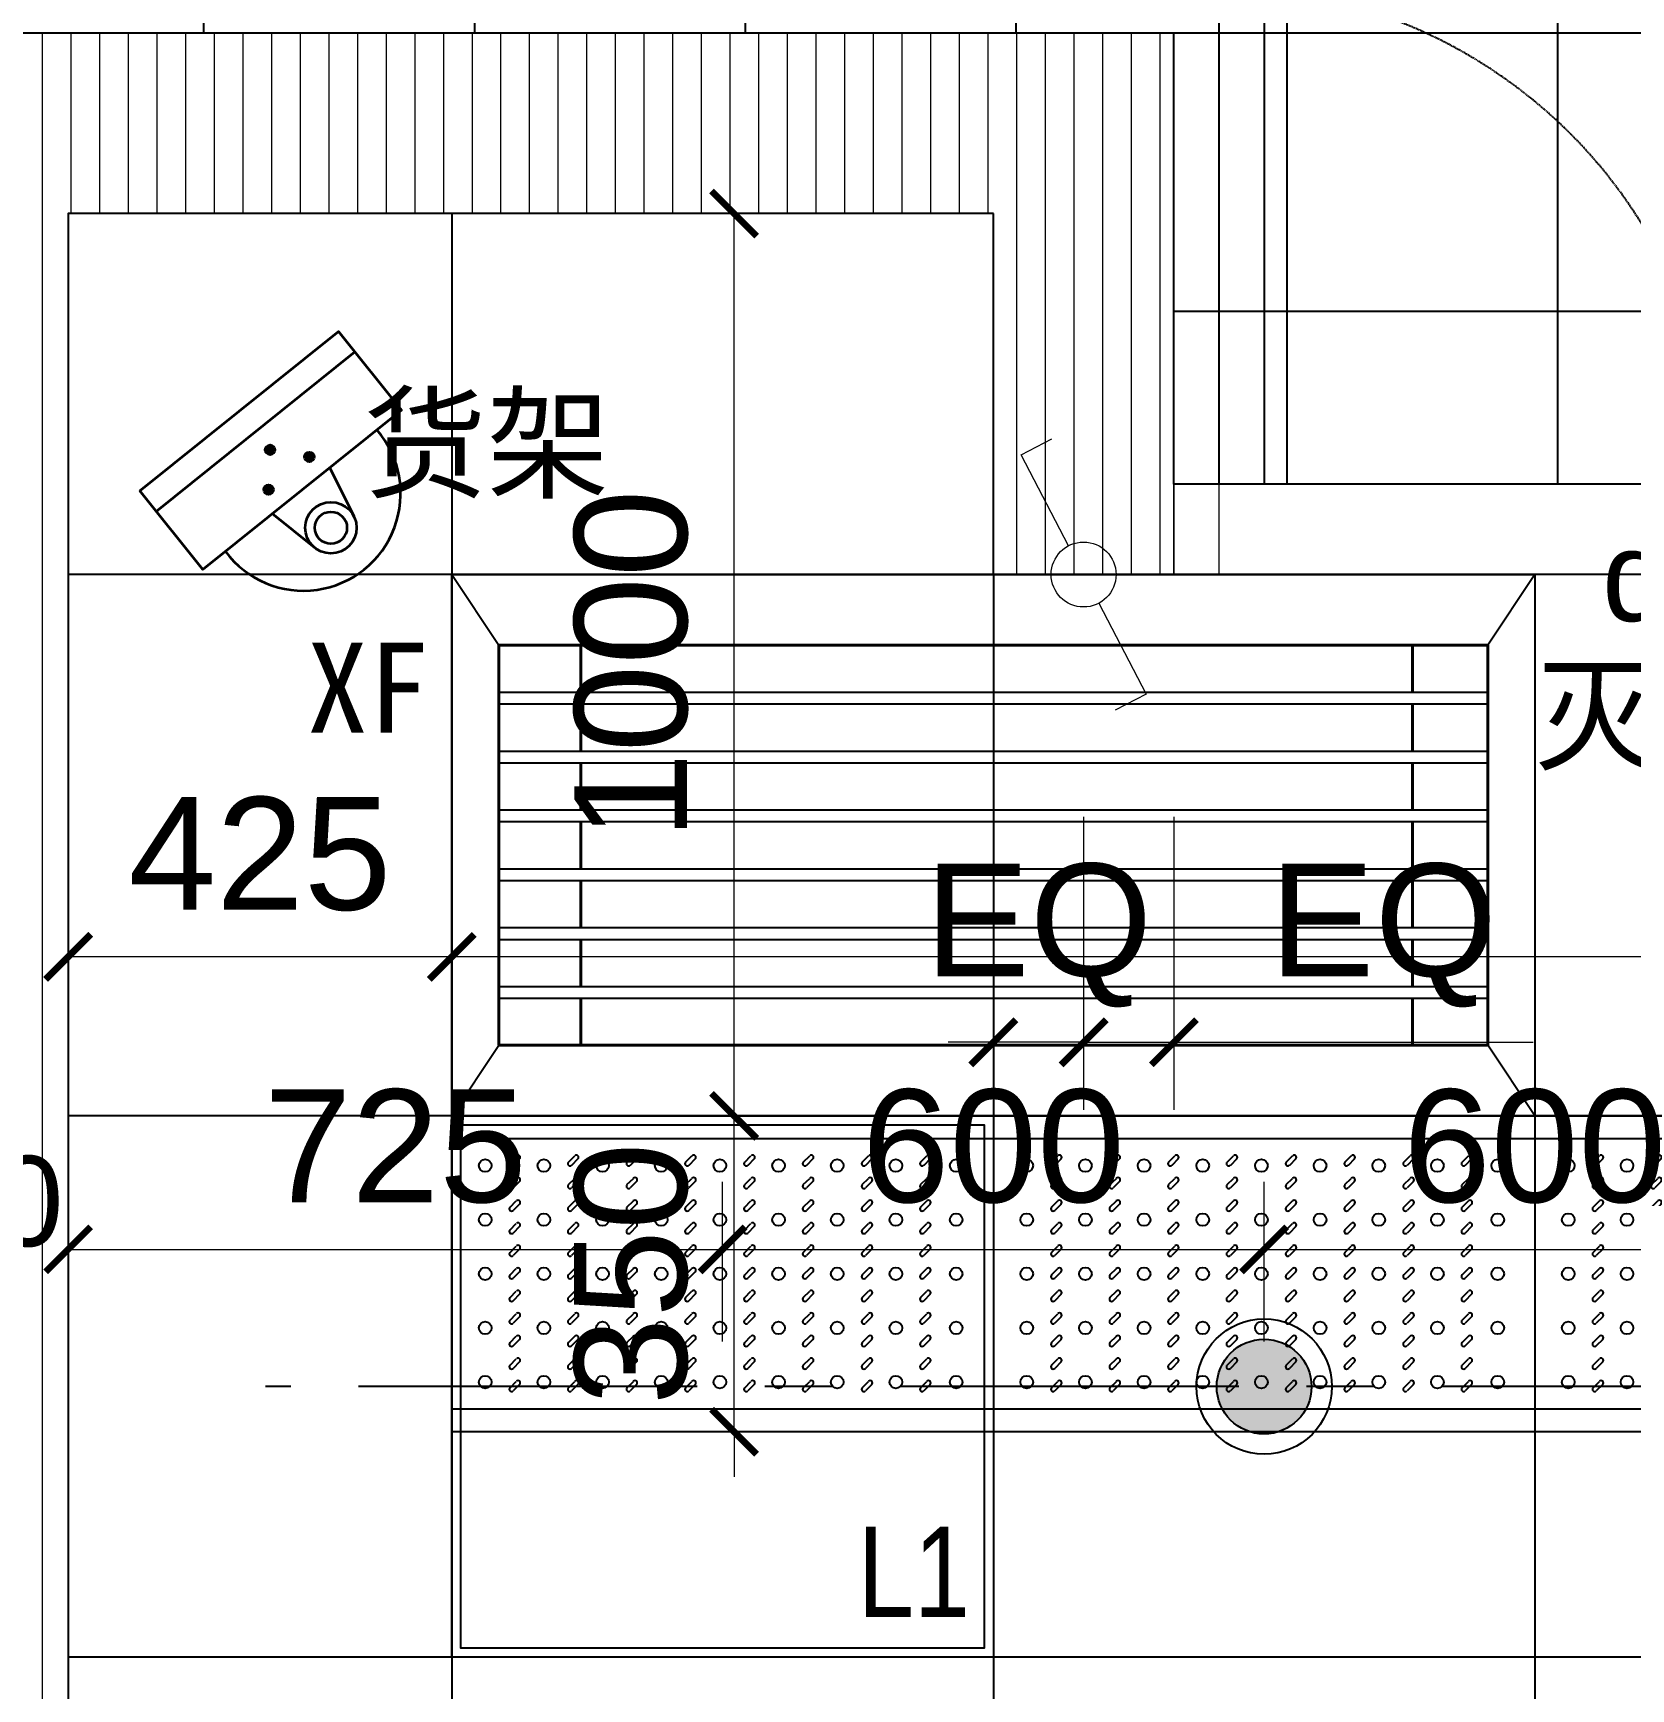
# Model space of a CAD drawing. Header units: millimetres. Extents: x -6033 to 120673, y -4970 to 90533.
# Drawn here: x 75491 to 77261, y 67755 to 69590 of the extents above; entities that cross this region are included whole.
import ezdxf
from ezdxf.enums import TextEntityAlignment as Align

# ---------------------------------------------------------------- set-up
doc = ezdxf.new("R2010")
doc.units = ezdxf.units.MM
for name, pattern in [('I-CEILING$0$CENTER', [2, 1.25, -0.25, 0.25, -0.25]), ('I-PLAN$0$ACAD_ISO02W100', [15, 12, -3]), ('I-PLAN$0$DASH', [0.35, 0.25, -0.1])]:
    doc.linetypes.add(name, pattern=pattern)
doc.layers.get('DefPoints').update_dxf_attribs({"color": 250})
for name, color, linetype, lineweight in [('_ACM-A-ANNO-DIMS-a', 2, 'Continuous', 18), ('_ACM-A-ANNO-DIMS-b', 2, 'Continuous', 18), ('_ACM-A-ANNO-DIMS-c', 2, 'Continuous', 18), ('_ACM-A-ANNO-TEXT', 7, 'Continuous', 5), ('I-AR$0$I-SCOPE', 252, 'Continuous', 35), ('I-CEILING$0$_ACM-A-DETL', 7, 'Continuous', 9), ('I-CEILING$0$_ACM-E-EQMT-SECT', 3, 'Continuous', 35), ('I-PLAN$0$_ACM-A-WALL-HACH', 251, 'Continuous', 9), ('I-PLAN$0$I-PL-WALL-FHINISH', 73, 'Continuous', 13), ('I-PLAN$0$I-WALL', 6, 'Continuous', 13)]:
    doc.layers.add(name, color=color, linetype=linetype, lineweight=lineweight)
for name, color, linetype in [('I-CEILING$0$0-LIGHT-RC', 1, 'Continuous'), ('I-CEILING$0$0-LIGHT-TXT', 90, 'Continuous'), ('I-CEILING$0$EQUIP_喷头', 90, 'Continuous'), ('I-CEILING$0$I-GRID', 252, 'I-CEILING$0$CENTER'), ('I-CEILING$0$I-RCP', 2, 'Continuous'), ('I-CEILING$0$I-RCP-AIR', 64, 'Continuous'), ('I-CEILING$0$RC-Hatch【天花填充】', 251, 'Continuous'), ('I-FLOOR$0$I-FC', 2, 'Continuous'), ('I-FLOOR$0$I-FC-HATCH', 8, 'Continuous'), ('I-FLOOR$0$I-FC-地沟', 8, 'Continuous'), ('I-PLAN$0$I-PL-FURN', 1, 'I-PLAN$0$DASH'), ('I-PLAN$0$I—平面—门', 1, 'Continuous'), ('地坪', 7, 'Continuous'), ('天花', 7, 'Continuous')]:
    doc.layers.add(name, color=color, linetype=linetype)
doc.styles.add('_ACM-G-NOTES', font='arial.ttf')
doc.styles.add('I-CEILING$0$I-CEILING$0$ar', font='arial.ttf', dxfattribs={"width": 0.8})
doc.styles.add('I-CEILING$0$黑体', font='simhei.ttf', dxfattribs={"height": 600})
doc.styles.add('I-PLAN$0$Arial', font='ARIALUNI.ttf')
doc.dimstyles.new('_ACM-DIM-A_50', dxfattribs={"dimscale": 50, "dimtxt": 2.5, "dimasz": 1, "dimexe": 1.5, "dimexo": 1, "dimgap": 1, "dimtad": 1, "dimdec": 0, "dimrnd": 5, "dimzin": 1, "dimdsep": 46, "dimtxsty": '_ACM-G-NOTES', "dimblk": 'ARCHTICK', "dimcen": 2.5, "dimclrd": 256, "dimclre": 256, "dimclrt": 256, "dimadec": 3, "dimazin": 0, "dimtfac": 1, "dimtdec": 0, "dimtix": 1, "dimtmove": 0, "dimatfit": 3, "dimldrblk": 'DOTSMALL', "dimfxl": 5, "dimfxlon": 1, "dimlwd": 18, "dimlwe": 18, "dimarcsym": 0})

# ---------------------------------------------------------------- blocks, each defined once
blk = doc.blocks.new('I-AR')
at = {"layer": 'I-AR$0$I-SCOPE'}
h = blk.add_hatch(dxfattribs=at)
h.set_pattern_fill('ANSI31', color=256, scale=200)
h.paths.add_polyline_path([(63300, 72640), (66630, 72640), (66630, 70889.4), (90600, 70890), (90600, 66390), (96650, 66390), (96650, 24876.4), (18340, 24876.4), (18340, 66390), (48090, 66390), (48090, 72640), (51400, 72640), (51400, 72649.9), (52869.5, 72649.9), (52869.5, 72640), (55240, 72640), (55240, 72790), (59460, 72790), (59460, 72640), (61830.5, 72640), (61830.5, 72649.9), (63300, 72649.9)], flags=16)
h.paths.add_polyline_path([(7330, 0), (7330, -1770), (11180, -1770), (11180, 0), (18450, 0), (18450, 2900), (27550, 2900), (27550, 18090), (37037.3, 18090), (37037.3, 17350), (96200, 17350), (96200, 18120), (114640, 18120), (114640, 84500), (0, 84500), (0, 0)])
blk = doc.blocks.new('I-PLAN$0$A$Cb0921e6b')
at = {"layer": 'I-PLAN$0$I-PL-WALL-FHINISH'}
for points in [[(0, 0), (50, 0), (50, 100), (0, 100)], [(1200, 0), (1150, 0), (1150, 100), (1200, 100)]]:
    blk.add_lwpolyline(points, close=True, dxfattribs=at)
at = {"layer": 'I-PLAN$0$I—平面—门'}
for points in [[(50, 650), (100, 650), (100, 100), (50, 100)], [(1150, 650), (1100, 650), (1100, 100), (1150, 100)]]:
    blk.add_lwpolyline(points, close=True, dxfattribs=at)
at = {"layer": 'I-PLAN$0$I—平面—门', "color": 252, "linetype": 'I-PLAN$0$DASH', "ltscale": 5}
for centre, start, end in [((50, 100), 0, 90), ((1150, 100), 90, 180)]:
    blk.add_arc(centre, 550, start, end, dxfattribs=at)
blk = doc.blocks.new('I-PLAN')
at = {"layer": 'I-PLAN$0$_ACM-A-WALL-HACH'}
h = blk.add_hatch(dxfattribs=at)
h.set_pattern_fill('ANSI31', color=256, scale=10, angle=45)
h.paths.add_polyline_path([(88260, 70790), (88260, 70890), (88030, 70890), (88030, 70790), (88230, 70790)], flags=17)
h.paths.add_polyline_path([(79671.5, 69390), (78155, 69390), (78155, 68990), (77955, 68990), (77955, 69590), (79671.5, 69590)], flags=17)
h.paths.add_polyline_path([(80271.5, 69390), (80271.5, 69590), (80780, 69590), (80780, 68990), (80580, 68990), (80580, 69390)], flags=17)
h.paths.add_polyline_path([(74580, 69590), (73930, 69590), (73930, 69390), (74580, 69390)])
h.paths.add_polyline_path([(68780, 69590), (69430, 69590), (69430, 69390), (68780, 69390)])
h.paths.add_polyline_path([(87280, 66490), (87480, 66490), (87480, 66390), (87280, 66390)])
h.paths.add_polyline_path([(82180, 68990), (82180, 69390), (84230, 69390), (84230, 66490), (84430, 66490), (84430, 69390), (85280, 69390), (85280, 69590), (81980, 69590), (81980, 68990)])
h.paths.add_polyline_path([(87480, 67390), (87480, 69390), (88280, 69390), (88280, 69590), (88080, 69590), (86480, 69590), (86480, 69390), (87280, 69390), (87280, 67390)], flags=17)
h.paths.add_polyline_path([(72130, 68170), (72130, 66490), (72330, 66490), (72330, 67870), (73130, 67870), (73130, 68070), (72330, 68070), (72330, 68170)])
h.paths.add_polyline_path([(71230, 68170), (71230, 66390), (71030, 66390), (71030, 67870), (70230, 67870), (70230, 68070), (71030, 68070), (71030, 68170)])
h.paths.add_polyline_path([(72130, 69070), (72330, 69070), (72330, 69390), (73030, 69390), (73030, 69590), (72130, 69590)])
h.paths.add_polyline_path([(71230, 69070), (71030, 69070), (71030, 69390), (70330, 69390), (70330, 69590), (71230, 69590)])
h.paths.add_polyline_path([(67800, 69490), (67830, 69490), (67830, 69590), (67800, 69590)], flags=17)
h.paths.add_polyline_path([(76755, 69590), (75180, 69590), (75180, 69390), (75330, 69390), (75330, 66390), (75530, 66390), (75530, 69390), (76555, 69390), (76555, 68990), (76755, 68990)])
h.paths.add_polyline_path([(68180, 69590), (68180, 69390), (68030, 69390), (68030, 66520), (67780, 66520), (67780, 66390), (67400, 66390), (67400, 66720), (67830, 66720), (67830, 69590)])
edge = h.paths.add_edge_path()
edge.add_line((89860, 70890), (88860, 70890))
edge.add_line((75530, 66520), (84230, 66520))
edge.add_line((75530, 66720), (84230, 66720))
at = {"layer": 'I-PLAN$0$I-WALL'}
for points in [[(75180, 69390), (75330, 69390), (75330, 66390), (75530, 66390), (75530, 69390), (76555, 69390), (76555, 68990), (76755, 68990), (76755, 69590)], [(76755, 69590), (75180, 69590), (75180, 69390)]]:
    blk.add_lwpolyline(points, dxfattribs=at)
blk.add_blockref('I-PLAN$0$A$Cb0921e6b', (76755, 68990))
at = {"layer": 'I-PLAN$0$I-PL-FURN', "linetype": 'I-PLAN$0$ACAD_ISO02W100', "char_height": 100, "attachment_point": 1, "style": 'I-PLAN$0$Arial'}
for s, insert, width in [('货架', (75857.2, 69185.2), 151170.167), ('{\\fArial Unicode MS|b0|i0|c134|p34;d23\\P}', (77229.3, 69038.4), 302840.333), ('灭蝇灯', (77154.9, 68883.9), 151170.167), ('1200*760*800', (74639.3, 68345.6), 151170.167)]:
    blk.add_mtext(s, dxfattribs=dict(at, insert=insert, width=width))
blk = doc.blocks.new('I-CEILING$0$A$C9c5a774d')
at = {"layer": 'I-CEILING$0$0-LIGHT-RC'}
for points in [[(0, 600), (600, 600), (600, 0), (0, 0)], [(10, 590), (590, 590), (590, 10), (10, 10)]]:
    blk.add_lwpolyline(points, close=True, dxfattribs=at)
at = {"layer": 'I-CEILING$0$0-LIGHT-TXT', "style": 'I-CEILING$0$I-CEILING$0$ar', "width": 0.8}
blk.add_text('L1', height=100, dxfattribs=at).set_placement((449.9, 44.6))
blk = doc.blocks.new('I-CEILING$0$$风口$00000105')
for p, q in [((-150, 50), (150, 50)), ((-150, 50), (-136.96, 36.96)), ((-150, -50), (-150, 50)), ((150, 50), (136.96, 36.96)), ((150, 50), (150, -50)), ((-136.96, 28.26), (136.96, 28.26)), ((-136.96, 26.09), (136.96, 26.09)), ((-136.96, 17.39), (136.96, 17.39)), ((-136.96, 15.22), (136.96, 15.22)), ((-136.96, 6.52), (136.96, 6.52)), ((-136.96, 4.35), (136.96, 4.35)), ((-136.96, -6.52), (136.96, -6.52)), ((-136.96, -15.22), (136.96, -15.22)), ((-136.96, -17.39), (136.96, -17.39)), ((-136.96, -26.09), (136.96, -26.09)), ((-136.96, -28.26), (136.96, -28.26)), ((-150, -50), (-136.96, -36.96)), ((150, -50), (136.96, -36.96)), ((150, -50), (-150, -50))]:
    blk.add_line(p, q)
at = {"lineweight": 40}
for p, q in [((-136.96, 36.96), (136.96, 36.96)), ((-136.96, -36.96), (-136.96, 36.96)), ((-114.26, 28.26), (-114.26, 36.96)), ((116.11, 36.96), (116.11, 28.26)), ((136.96, 36.96), (136.96, -36.96)), ((-114.26, 17.39), (-114.26, 26.09)), ((116.11, 26.09), (116.11, 17.39)), ((-114.26, 6.52), (-114.26, 15.22)), ((116.11, 15.22), (116.11, 6.52)), ((-114.26, -4.35), (-114.26, 4.35)), ((116.11, 4.35), (116.11, -4.35)), ((-114.26, -15.22), (-114.26, -6.52)), ((116.11, -6.52), (116.11, -15.22)), ((-114.26, -26.09), (-114.26, -17.39)), ((116.11, -17.39), (116.11, -26.09)), ((-114.26, -36.96), (-114.26, -28.26)), ((116.11, -28.26), (116.11, -36.96)), ((-136.96, -36.96), (136.96, -36.96))]:
    blk.add_line(p, q, dxfattribs=at)
at = {"color": 0}
for p, q in [((0, 36.96), (0, 28.26)), ((0, 26.09), (0, 17.39)), ((0, 15.22), (0, 6.52)), ((0, 4.35), (0, -4.35)), ((0, -6.52), (0, -15.22)), ((0, -17.39), (0, -26.09)), ((0, -28.26), (0, -36.96))]:
    blk.add_line(p, q, dxfattribs=at)
at = {"lineweight": -3}
blk.add_line((-136.96, -4.35), (136.96, -4.35), dxfattribs=at)
blk = doc.blocks.new('I-CEILING$0$A$C81734cc7')
at = {"layer": 'I-CEILING$0$_ACM-A-DETL'}
h = blk.add_hatch(color=256, dxfattribs=at)
edge = h.paths.add_edge_path()
edge.add_arc((0, 0), 52.5, 0, 360)
for radius in [75, 52.5]:
    blk.add_circle((0, 0), radius)
blk = doc.blocks.new('I-CEILING$0$彩色半球摄像机')
for points in [[(-3.5, 14.8, 1), (7.2, 14.8, 1)], [(-32.5, -18.6, 1), (-21.8, -18.5, 1)], [(25.5, -18.6, 1), (36.2, -18.5, 1)]]:
    blk.add_hatch(color=256).paths.add_polyline_path(points)
for p, q in [((-139.3, 40.6), (142.9, 40.6)), ((-27.5, -100.9), (-40.5, -42)), ((28.2, -100.9), (41.2, -42))]:
    blk.add_line(p, q)
blk.add_lwpolyline([(-139.3, 69.8), (142.9, 69.8), (142.9, -42), (-139.3, -42)], close=True)
for centre, radius in [((1.8, 14.8), 5.37), ((-27.2, -18.5), 5.37), ((30.8, -18.5), 5.37), ((0.3, -94.7), 28.5), ((0.3, -94.7), 17.8)]:
    blk.add_circle(centre, radius)
blk.add_arc((0.3, -46.1), 107.7, 177.807, 2.193)
blk = doc.blocks.new('I-CEILING')
at = {"layer": 'I-CEILING$0$RC-Hatch【天花填充】'}
h = blk.add_hatch(dxfattribs=at)
h.set_pattern_fill('_USER', color=256, scale=600, double=1, pattern_type=0)
h.set_pattern_definition([(0, (81980, 70481.47), (0, 600), []), (90, (81980, 70481.47), (-600, 4e-14), [])])
h.paths.add_polyline_path([(84430, 69390), (85280, 69390), (85280, 69590), (81980, 69590), (81980, 69090), (80780, 69090), (80780, 69590), (77955, 69590), (77955, 69090), (76755, 69090), (76755, 69590), (66630, 69590), (66630, 70790), (88030, 70790), (88030, 69590), (86480, 69590), (86480, 69390), (87280, 69390), (87280, 66390), (85430, 66390), (85430, 66490), (84430, 66490)])
h = blk.add_hatch(dxfattribs=at)
h.set_pattern_fill('_USER', color=256, scale=600, double=1, pattern_type=0)
h.set_pattern_definition([(0, (76555, 68990), (0, 600), []), (90, (76555, 68990), (-600, 4e-14), [])])
h.paths.add_polyline_path([(76555, 69390), (75530, 69390), (75530, 66720), (84230, 66720), (84230, 69390), (82180, 69390), (82180, 68990), (80580, 68990), (80580, 69390), (78155, 69390), (78155, 68990), (76555, 68990)])
at = {"layer": 'I-CEILING$0$I-GRID', "ltscale": 300}
blk.add_lwpolyline([(84026.8, 68090), (75748.8, 68090)], dxfattribs=at)
at = {"layer": 'I-CEILING$0$I-RCP'}
blk.add_lwpolyline([(84430, 69390), (85280, 69390), (85280, 69590), (81980, 69590), (81980, 69090), (80780, 69090), (80780, 69590), (77955, 69590), (77955, 69090), (76755, 69090), (76755, 69590), (66630, 69590), (66630, 70790), (88030, 70790), (88030, 69590), (86480, 69590), (86480, 69390), (87280, 69390), (87280, 66390), (85430, 66390), (85430, 66490), (84430, 66490), (84430, 69390)], dxfattribs=at)
blk.add_lwpolyline([(76555, 69390), (75530, 69390), (75530, 66720), (84230, 66720), (84230, 69390), (82180, 69390), (82180, 68990), (80580, 68990), (80580, 69390), (78155, 69390), (78155, 68990), (76555, 68990)], close=True, dxfattribs=at)
blk.add_blockref('I-CEILING$0$A$C9c5a774d', (75955, 67790))
at = {"layer": 'I-CEILING$0$EQUIP_喷头'}
blk.add_blockref('I-CEILING$0$A$C81734cc7', (76855, 68090), dxfattribs=at)
at = {"layer": 'I-CEILING$0$I-RCP-AIR', "xscale": 4, "yscale": 6}
blk.add_blockref('I-CEILING$0$$风口$00000105', (76555, 68690), dxfattribs=at)
at = {"layer": 'I-CEILING$0$I-RCP-AIR', "style": 'I-CEILING$0$黑体'}
blk.add_text('XF', height=100, dxfattribs=at).set_placement((75862.3, 68864.6), align=Align.MIDDLE_CENTER)
for tag, p in [('R', (61966.4, 71748.9)), ('R', (61966.4, 66925.2)), ('R', (51736.1, 63924.8)), ('R', (62976.1, 63924.8)), ('S', (56433.6, 63065))]:
    blk.add_attdef(tag, text='', height=100, dxfattribs=at).set_placement(p, align=Align.MIDDLE_CENTER)
at = {"layer": 'I-CEILING$0$_ACM-E-EQMT-SECT', "rotation": 38.74706409752741}
blk.add_blockref('I-CEILING$0$彩色半球摄像机', (75761.6, 69115.5), dxfattribs=at)
blk = doc.blocks.new('I-FLOOR$0$08-生活服务中心辅楼平面图$0$Trench08R$C2E8DE851')
for p, q in [((0, 0), (600, 0)), ((0, 0), (0, -350)), ((600, 0), (600, -350)), ((0, -25), (600, -25)), ((600, -325), (0, -325)), ((600, -350), (0, -350))]:
    blk.add_line(p, q)
at = {"color": 251}
for p, q in [((64.5, -51.2), (71.5, -44.2)), ((75.1, -47.7), (68, -54.8)), ((129.2, -51.2), (136.3, -44.2)), ((139.8, -47.7), (132.7, -54.8)), ((194.1, -51.2), (201.2, -44.2)), ((204.7, -47.7), (197.6, -54.8)), ((259.1, -51.2), (266.1, -44.2)), ((269.7, -47.7), (262.6, -54.8)), ((324.5, -51.2), (331.5, -44.2)), ((335.1, -47.7), (328, -54.8)), ((389.4, -51.2), (396.5, -44.2)), ((400, -47.7), (393, -54.8)), ((454.8, -51.2), (461.8, -44.2)), ((465.4, -47.7), (458.3, -54.8)), ((519.3, -51.2), (526.4, -44.2)), ((529.9, -47.7), (522.8, -54.8)), ((64.5, -76.2), (71.5, -69.2)), ((75.1, -72.7), (68, -79.8)), ((129.2, -76.2), (136.3, -69.2)), ((139.8, -72.7), (132.7, -79.8)), ((194.1, -76.2), (201.2, -69.2)), ((204.7, -72.7), (197.6, -79.8)), ((259.1, -76.2), (266.1, -69.2)), ((269.7, -72.7), (262.6, -79.8)), ((324.5, -76.2), (331.5, -69.2)), ((335.1, -72.7), (328, -79.8)), ((389.4, -76.2), (396.5, -69.2)), ((400, -72.7), (393, -79.8)), ((454.8, -76.2), (461.8, -69.2)), ((465.4, -72.7), (458.3, -79.8)), ((519.3, -76.2), (526.4, -69.2)), ((529.9, -72.7), (522.8, -79.8)), ((64.5, -101.2), (71.5, -94.2)), ((75.1, -97.7), (68, -104.8)), ((129.2, -101.2), (136.3, -94.2)), ((139.8, -97.7), (132.7, -104.8)), ((194.1, -101.2), (201.2, -94.2)), ((204.7, -97.7), (197.6, -104.8)), ((259.1, -101.2), (266.1, -94.2)), ((269.7, -97.7), (262.6, -104.8)), ((324.5, -101.2), (331.5, -94.2)), ((335.1, -97.7), (328, -104.8)), ((389.4, -101.2), (396.5, -94.2)), ((400, -97.7), (393, -104.8)), ((454.8, -101.2), (461.8, -94.2)), ((465.4, -97.7), (458.3, -104.8)), ((519.3, -101.2), (526.4, -94.2)), ((529.9, -97.7), (522.8, -104.8)), ((64.5, -126.2), (71.5, -119.2)), ((75.1, -122.7), (68, -129.8)), ((129.2, -126.2), (136.3, -119.2)), ((139.8, -122.7), (132.7, -129.8)), ((194.1, -126.2), (201.2, -119.2)), ((204.7, -122.7), (197.6, -129.8)), ((259.1, -126.2), (266.1, -119.2)), ((269.7, -122.7), (262.6, -129.8)), ((324.5, -126.2), (331.5, -119.2)), ((335.1, -122.7), (328, -129.8)), ((389.4, -126.2), (396.5, -119.2)), ((400, -122.7), (393, -129.8)), ((454.8, -126.2), (461.8, -119.2)), ((465.4, -122.7), (458.3, -129.8)), ((519.3, -126.2), (526.4, -119.2)), ((529.9, -122.7), (522.8, -129.8)), ((64.5, -151.2), (71.5, -144.2)), ((129.2, -151.2), (136.3, -144.2)), ((194.1, -151.2), (201.2, -144.2)), ((259.1, -151.2), (266.1, -144.2)), ((324.5, -151.2), (331.5, -144.2)), ((389.4, -151.2), (396.5, -144.2)), ((454.8, -151.2), (461.8, -144.2)), ((519.3, -151.2), (526.4, -144.2)), ((75.1, -147.7), (68, -154.8)), ((139.8, -147.7), (132.7, -154.8)), ((204.7, -147.7), (197.6, -154.8)), ((269.7, -147.7), (262.6, -154.8)), ((335.1, -147.7), (328, -154.8)), ((400, -147.7), (393, -154.8)), ((465.4, -147.7), (458.3, -154.8)), ((529.9, -147.7), (522.8, -154.8)), ((64.5, -176.2), (71.5, -169.2)), ((75.1, -172.7), (68, -179.8)), ((129.2, -176.2), (136.3, -169.2)), ((139.8, -172.7), (132.7, -179.8)), ((194.1, -176.2), (201.2, -169.2)), ((204.7, -172.7), (197.6, -179.8)), ((259.1, -176.2), (266.1, -169.2)), ((269.7, -172.7), (262.6, -179.8)), ((324.5, -176.2), (331.5, -169.2)), ((335.1, -172.7), (328, -179.8)), ((389.4, -176.2), (396.5, -169.2)), ((400, -172.7), (393, -179.8)), ((454.8, -176.2), (461.8, -169.2)), ((465.4, -172.7), (458.3, -179.8)), ((519.3, -176.2), (526.4, -169.2)), ((529.9, -172.7), (522.8, -179.8)), ((64.5, -201.2), (71.5, -194.2)), ((75.1, -197.7), (68, -204.8)), ((129.2, -201.2), (136.3, -194.2)), ((139.8, -197.7), (132.7, -204.8)), ((194.1, -201.2), (201.2, -194.2)), ((204.7, -197.7), (197.6, -204.8)), ((259.1, -201.2), (266.1, -194.2)), ((269.7, -197.7), (262.6, -204.8)), ((324.5, -201.2), (331.5, -194.2)), ((335.1, -197.7), (328, -204.8)), ((389.4, -201.2), (396.5, -194.2)), ((400, -197.7), (393, -204.8)), ((454.8, -201.2), (461.8, -194.2)), ((465.4, -197.7), (458.3, -204.8)), ((519.3, -201.2), (526.4, -194.2)), ((529.9, -197.7), (522.8, -204.8)), ((64.5, -226.2), (71.5, -219.2)), ((129.2, -226.2), (136.3, -219.2)), ((194.1, -226.2), (201.2, -219.2)), ((259.1, -226.2), (266.1, -219.2)), ((324.5, -226.2), (331.5, -219.2)), ((389.4, -226.2), (396.5, -219.2)), ((454.8, -226.2), (461.8, -219.2)), ((519.3, -226.2), (526.4, -219.2)), ((75.1, -222.7), (68, -229.8)), ((139.8, -222.7), (132.7, -229.8)), ((204.7, -222.7), (197.6, -229.8)), ((269.7, -222.7), (262.6, -229.8)), ((335.1, -222.7), (328, -229.8)), ((400, -222.7), (393, -229.8)), ((465.4, -222.7), (458.3, -229.8)), ((529.9, -222.7), (522.8, -229.8)), ((64.5, -251.2), (71.5, -244.2)), ((75.1, -247.7), (68, -254.8)), ((129.2, -251.2), (136.3, -244.2)), ((139.8, -247.7), (132.7, -254.8)), ((194.1, -251.2), (201.2, -244.2)), ((204.7, -247.7), (197.6, -254.8)), ((259.1, -251.2), (266.1, -244.2)), ((269.7, -247.7), (262.6, -254.8)), ((324.5, -251.2), (331.5, -244.2)), ((335.1, -247.7), (328, -254.8)), ((389.4, -251.2), (396.5, -244.2)), ((400, -247.7), (393, -254.8)), ((454.8, -251.2), (461.8, -244.2)), ((465.4, -247.7), (458.3, -254.8)), ((519.3, -251.2), (526.4, -244.2)), ((529.9, -247.7), (522.8, -254.8)), ((64.5, -276.2), (71.5, -269.2)), ((75.1, -272.7), (68, -279.8)), ((129.2, -276.2), (136.3, -269.2)), ((139.8, -272.7), (132.7, -279.8)), ((194.1, -276.2), (201.2, -269.2)), ((204.7, -272.7), (197.6, -279.8)), ((259.1, -276.2), (266.1, -269.2)), ((269.7, -272.7), (262.6, -279.8)), ((324.5, -276.2), (331.5, -269.2)), ((335.1, -272.7), (328, -279.8)), ((389.4, -276.2), (396.5, -269.2)), ((400, -272.7), (393, -279.8)), ((454.8, -276.2), (461.8, -269.2)), ((465.4, -272.7), (458.3, -279.8)), ((519.3, -276.2), (526.4, -269.2)), ((529.9, -272.7), (522.8, -279.8)), ((64.5, -301.2), (71.5, -294.2)), ((75.1, -297.7), (68, -304.8)), ((129.2, -301.2), (136.3, -294.2)), ((139.8, -297.7), (132.7, -304.8)), ((194.1, -301.2), (201.2, -294.2)), ((204.7, -297.7), (197.6, -304.8)), ((259.1, -301.2), (266.1, -294.2)), ((269.7, -297.7), (262.6, -304.8)), ((324.5, -301.2), (331.5, -294.2)), ((335.1, -297.7), (328, -304.8)), ((389.4, -301.2), (396.5, -294.2)), ((400, -297.7), (393, -304.8)), ((454.8, -301.2), (461.8, -294.2)), ((465.4, -297.7), (458.3, -304.8)), ((519.3, -301.2), (526.4, -294.2)), ((529.9, -297.7), (522.8, -304.8))]:
    blk.add_line(p, q, dxfattribs=at)
for centre in [(37, -55), (102, -55), (167, -55), (232, -55), (297, -55), (362, -55), (427, -55), (492, -55), (558.8, -55), (37, -115), (102, -115), (167, -115), (232, -115), (297, -115), (362, -115), (427, -115), (492, -115), (558.8, -115), (37, -175), (102, -175), (167, -175), (232, -175), (297, -175), (362, -175), (427, -175), (492, -175), (558.8, -175), (37, -235), (102, -235), (167, -235), (232, -235), (297, -235), (362, -235), (427, -235), (492, -235), (558.8, -235), (37, -295), (102, -295), (167, -295), (232, -295), (297, -295), (362, -295), (427, -295), (492, -295), (558.8, -295)]:
    blk.add_circle(centre, 7, dxfattribs=at)
for centre, start, end in [((66.2, -53), 135, 315), ((73.3, -45.9), 315, 135), ((131, -53), 135, 315), ((138, -45.9), 315, 135), ((195.9, -53), 135, 315), ((202.9, -45.9), 315, 135), ((260.8, -53), 135, 315), ((267.9, -45.9), 315, 135), ((326.2, -53), 135, 315), ((333.3, -45.9), 315, 135), ((391.2, -53), 135, 315), ((398.3, -45.9), 315, 135), ((456.5, -53), 135, 315), ((463.6, -45.9), 315, 135), ((521.1, -53), 135, 315), ((528.1, -45.9), 315, 135), ((73.3, -70.9), 315, 135), ((138, -70.9), 315, 135), ((202.9, -70.9), 315, 135), ((267.9, -70.9), 315, 135), ((333.3, -70.9), 315, 135), ((398.3, -70.9), 315, 135), ((463.6, -70.9), 315, 135), ((528.1, -70.9), 315, 135), ((66.2, -78), 135, 315), ((131, -78), 135, 315), ((195.9, -78), 135, 315), ((260.8, -78), 135, 315), ((326.2, -78), 135, 315), ((391.2, -78), 135, 315), ((456.5, -78), 135, 315), ((521.1, -78), 135, 315), ((66.2, -103), 135, 315), ((73.3, -95.9), 315, 135), ((131, -103), 135, 315), ((138, -95.9), 315, 135), ((195.9, -103), 135, 315), ((202.9, -95.9), 315, 135), ((260.8, -103), 135, 315), ((267.9, -95.9), 315, 135), ((326.2, -103), 135, 315), ((333.3, -95.9), 315, 135), ((391.2, -103), 135, 315), ((398.3, -95.9), 315, 135), ((456.5, -103), 135, 315), ((463.6, -95.9), 315, 135), ((521.1, -103), 135, 315), ((528.1, -95.9), 315, 135), ((66.2, -128), 135, 315), ((73.3, -120.9), 315, 135), ((131, -128), 135, 315), ((138, -120.9), 315, 135), ((195.9, -128), 135, 315), ((202.9, -120.9), 315, 135), ((260.8, -128), 135, 315), ((267.9, -120.9), 315, 135), ((326.2, -128), 135, 315), ((333.3, -120.9), 315, 135), ((391.2, -128), 135, 315), ((398.3, -120.9), 315, 135), ((456.5, -128), 135, 315), ((463.6, -120.9), 315, 135), ((521.1, -128), 135, 315), ((528.1, -120.9), 315, 135), ((73.3, -145.9), 315, 135), ((138, -145.9), 315, 135), ((202.9, -145.9), 315, 135), ((267.9, -145.9), 315, 135), ((333.3, -145.9), 315, 135), ((398.3, -145.9), 315, 135), ((463.6, -145.9), 315, 135), ((528.1, -145.9), 315, 135), ((66.2, -153), 135, 315), ((131, -153), 135, 315), ((195.9, -153), 135, 315), ((260.8, -153), 135, 315), ((326.2, -153), 135, 315), ((391.2, -153), 135, 315), ((456.5, -153), 135, 315), ((521.1, -153), 135, 315), ((66.2, -178), 135, 315), ((73.3, -170.9), 315, 135), ((131, -178), 135, 315), ((138, -170.9), 315, 135), ((195.9, -178), 135, 315), ((202.9, -170.9), 315, 135), ((260.8, -178), 135, 315), ((267.9, -170.9), 315, 135), ((326.2, -178), 135, 315), ((333.3, -170.9), 315, 135), ((391.2, -178), 135, 315), ((398.3, -170.9), 315, 135), ((456.5, -178), 135, 315), ((463.6, -170.9), 315, 135), ((521.1, -178), 135, 315), ((528.1, -170.9), 315, 135), ((66.2, -203), 135, 315), ((73.3, -195.9), 315, 135), ((131, -203), 135, 315), ((138, -195.9), 315, 135), ((195.9, -203), 135, 315), ((202.9, -195.9), 315, 135), ((260.8, -203), 135, 315), ((267.9, -195.9), 315, 135), ((326.2, -203), 135, 315), ((333.3, -195.9), 315, 135), ((391.2, -203), 135, 315), ((398.3, -195.9), 315, 135), ((456.5, -203), 135, 315), ((463.6, -195.9), 315, 135), ((521.1, -203), 135, 315), ((528.1, -195.9), 315, 135), ((73.3, -220.9), 315, 135), ((138, -220.9), 315, 135), ((202.9, -220.9), 315, 135), ((267.9, -220.9), 315, 135), ((333.3, -220.9), 315, 135), ((398.3, -220.9), 315, 135), ((463.6, -220.9), 315, 135), ((528.1, -220.9), 315, 135), ((66.2, -228), 135, 315), ((131, -228), 135, 315), ((195.9, -228), 135, 315), ((260.8, -228), 135, 315), ((326.2, -228), 135, 315), ((391.2, -228), 135, 315), ((456.5, -228), 135, 315), ((521.1, -228), 135, 315), ((66.2, -253), 135, 315), ((73.3, -245.9), 315, 135), ((131, -253), 135, 315), ((138, -245.9), 315, 135), ((195.9, -253), 135, 315), ((202.9, -245.9), 315, 135), ((260.8, -253), 135, 315), ((267.9, -245.9), 315, 135), ((326.2, -253), 135, 315), ((333.3, -245.9), 315, 135), ((391.2, -253), 135, 315), ((398.3, -245.9), 315, 135), ((456.5, -253), 135, 315), ((463.6, -245.9), 315, 135), ((521.1, -253), 135, 315), ((528.1, -245.9), 315, 135), ((73.3, -270.9), 315, 135), ((138, -270.9), 315, 135), ((202.9, -270.9), 315, 135), ((267.9, -270.9), 315, 135), ((333.3, -270.9), 315, 135), ((398.3, -270.9), 315, 135), ((463.6, -270.9), 315, 135), ((528.1, -270.9), 315, 135), ((66.2, -278), 135, 315), ((73.3, -295.9), 315, 135), ((131, -278), 135, 315), ((138, -295.9), 315, 135), ((195.9, -278), 135, 315), ((202.9, -295.9), 315, 135), ((260.8, -278), 135, 315), ((267.9, -295.9), 315, 135), ((326.2, -278), 135, 315), ((333.3, -295.9), 315, 135), ((391.2, -278), 135, 315), ((398.3, -295.9), 315, 135), ((456.5, -278), 135, 315), ((463.6, -295.9), 315, 135), ((521.1, -278), 135, 315), ((528.1, -295.9), 315, 135), ((66.2, -303), 135, 315), ((131, -303), 135, 315), ((195.9, -303), 135, 315), ((260.8, -303), 135, 315), ((326.2, -303), 135, 315), ((391.2, -303), 135, 315), ((456.5, -303), 135, 315), ((521.1, -303), 135, 315)]:
    blk.add_arc(centre, 2.5, start, end, dxfattribs=at)
blk = doc.blocks.new('I-FLOOR')
at = {"layer": 'I-FLOOR$0$I-FC-HATCH'}
h = blk.add_hatch(dxfattribs=at)
h.set_pattern_fill('_USER', color=256, scale=600, double=1, pattern_type=0)
h.set_pattern_definition([(0, (85280, 69590), (0, 600), []), (90, (85280, 69590), (-600, 4e-14), [])])
h.paths.add_polyline_path([(84430, 69390), (85280, 69390), (85280, 69590), (81980, 69590), (81980, 69090), (80780, 69090), (80780, 69590), (77955, 69590), (77955, 69090), (76755, 69090), (76755, 69590), (66630, 69590), (66630, 70790), (88030, 70790), (88030, 69590), (86480, 69590), (86480, 69390), (87280, 69390), (87280, 66390), (85430, 66390), (85430, 66490), (84430, 66490)])
h = blk.add_hatch(dxfattribs=at)
h.set_pattern_fill('_USER', color=256, scale=600, double=1, pattern_type=0)
h.set_pattern_definition([(0, (76555, 68990), (0, 600), []), (90, (76555, 68990), (-600, 4e-14), [])])
h.paths.add_polyline_path([(76555, 69390), (75530, 69390), (75530, 66720), (84230, 66720), (84230, 69390), (82180, 69390), (82180, 68990), (80580, 68990), (80580, 69390), (78155, 69390), (78155, 68990), (76555, 68990)])
at = {"layer": 'I-FLOOR$0$I-FC'}
blk.add_lwpolyline([(84430, 69390), (85280, 69390), (85280, 69590), (81980, 69590), (81980, 69090), (80780, 69090), (80780, 69590), (77955, 69590), (77955, 69090), (76755, 69090), (76755, 69590), (66630, 69590), (66630, 70790), (88030, 70790), (88030, 69590), (86480, 69590), (86480, 69390), (87280, 69390), (87280, 66390), (85430, 66390), (85430, 66490), (84430, 66490), (84430, 69390)], dxfattribs=at)
blk.add_lwpolyline([(76555, 69390), (75530, 69390), (75530, 66720), (84230, 66720), (84230, 69390), (82180, 69390), (82180, 68990), (80580, 68990), (80580, 69390), (78155, 69390), (78155, 68990), (76555, 68990)], close=True, dxfattribs=at)
at = {"layer": 'I-FLOOR$0$I-FC-地沟'}
for p in [(75955, 68390), (76555, 68390), (77155, 68390)]:
    blk.add_blockref('I-FLOOR$0$08-生活服务中心辅楼平面图$0$Trench08R$C2E8DE851', p, dxfattribs=at)
blk = doc.blocks.new('A$C8ff27db9')
at = {"layer": '_ACM-A-ANNO-TEXT', "lineweight": 13}
for points in [[(-16.7, 31.9), (-69.2, 132.7), (-35.1, 150.5)], [(16.7, -31.9), (69.2, -132.7), (35.1, -150.5)]]:
    blk.add_lwpolyline(points, dxfattribs=at)
blk.add_circle((0, 0), 36, dxfattribs=at)
blk = doc.blocks.new('_ArchTick')
at = {"color": 0, "linetype": 'ByBlock', "const_width": 0.15}
blk.add_lwpolyline([(-0.5, -0.5), (0.5, 0.5)], dxfattribs=at)
blk = doc.blocks.new('*D124')
at = {"layer": '_ACM-A-ANNO-DIMS-b', "lineweight": 18, "transparency": 16777216}
for p, q in [((76255, 68140), (76255, 68317.1)), ((76855, 68140), (76855, 68317.1)), ((76255, 68242.1), (76855, 68242.1))]:
    blk.add_line(p, q, dxfattribs=at)
at = {"layer": 'DefPoints', "color": 0, "transparency": 16777216}
for p in [(76855, 68242.1), (76255, 68090), (76855, 68090)]:
    blk.add_point(p, dxfattribs=at)
at = {"layer": '_ACM-A-ANNO-DIMS-b', "lineweight": 18, "transparency": 16777216, "xscale": 50, "yscale": 50, "zscale": 50, "rotation": 180}
blk.add_blockref('_ArchTick', (76255, 68242.1), dxfattribs=at)
at = {"layer": '_ACM-A-ANNO-DIMS-b', "lineweight": 18, "transparency": 16777216, "xscale": 50, "yscale": 50, "zscale": 50}
blk.add_blockref('_ArchTick', (76855, 68242.1), dxfattribs=at)
at = {"layer": '_ACM-A-ANNO-DIMS-b', "transparency": 16777216, "insert": (76555, 68356), "char_height": 125, "attachment_point": 5, "style": '_ACM-G-NOTES'}
blk.add_mtext('600', dxfattribs=at)
blk = doc.blocks.new('_DotSmall')
at = {"color": 0, "linetype": 'ByBlock', "const_width": 0.5}
blk.add_lwpolyline([(-0.0625, 0, 1), (0.0625, 0, 1)], format="xyb", close=True, dxfattribs=at)
blk = doc.blocks.new('*D125')
at = {"layer": '_ACM-A-ANNO-DIMS-b', "lineweight": 18, "transparency": 16777216}
for p, q in [((75530, 68140), (75530, 68317.1)), ((76255, 68140), (76255, 68317.1)), ((75530, 68242.1), (76255, 68242.1))]:
    blk.add_line(p, q, dxfattribs=at)
at = {"layer": 'DefPoints', "color": 0, "transparency": 16777216}
for p in [(76255, 68242.1), (75530, 68090), (76255, 68090)]:
    blk.add_point(p, dxfattribs=at)
at = {"layer": '_ACM-A-ANNO-DIMS-b', "lineweight": 18, "transparency": 16777216, "xscale": 50, "yscale": 50, "zscale": 50, "rotation": 180}
blk.add_blockref('_ArchTick', (75530, 68242.1), dxfattribs=at)
at = {"layer": '_ACM-A-ANNO-DIMS-b', "lineweight": 18, "transparency": 16777216, "xscale": 50, "yscale": 50, "zscale": 50}
blk.add_blockref('_ArchTick', (76255, 68242.1), dxfattribs=at)
at = {"layer": '_ACM-A-ANNO-DIMS-b', "transparency": 16777216, "insert": (75892.5, 68356), "char_height": 125, "attachment_point": 5, "style": '_ACM-G-NOTES'}
blk.add_mtext('725', dxfattribs=at)
blk = doc.blocks.new('*D126')
at = {"layer": '_ACM-A-ANNO-DIMS-b', "lineweight": 18, "transparency": 16777216}
for p, q in [((76855, 68140), (76855, 68317.1)), ((77454.3, 68140), (77454.3, 68317.1)), ((76855, 68242.1), (77454.3, 68242.1))]:
    blk.add_line(p, q, dxfattribs=at)
at = {"layer": 'DefPoints', "color": 0, "transparency": 16777216}
for p in [(77454.3, 68242.1), (76855, 68090), (77454.3, 68090)]:
    blk.add_point(p, dxfattribs=at)
at = {"layer": '_ACM-A-ANNO-DIMS-b', "lineweight": 18, "transparency": 16777216, "xscale": 50, "yscale": 50, "zscale": 50, "rotation": 180}
blk.add_blockref('_ArchTick', (76855, 68242.1), dxfattribs=at)
at = {"layer": '_ACM-A-ANNO-DIMS-b', "lineweight": 18, "transparency": 16777216, "xscale": 50, "yscale": 50, "zscale": 50}
blk.add_blockref('_ArchTick', (77454.3, 68242.1), dxfattribs=at)
at = {"layer": '_ACM-A-ANNO-DIMS-b', "transparency": 16777216, "insert": (77154.7, 68356), "char_height": 125, "attachment_point": 5, "style": '_ACM-G-NOTES'}
blk.add_mtext('600', dxfattribs=at)
blk = doc.blocks.new('*D158')
at = {"layer": '_ACM-A-ANNO-DIMS-a', "lineweight": 18, "transparency": 16777216}
for p, q in [((76267.8, 68390), (76267.8, 68440)), ((76017.8, 68390), (76342.8, 68390)), ((76267.8, 68040), (76267.8, 68390)), ((76017.8, 68040), (76342.8, 68040)), ((76267.8, 68040), (76267.8, 67990))]:
    blk.add_line(p, q, dxfattribs=at)
at = {"layer": 'DefPoints', "color": 0, "transparency": 16777216}
for p in [(75955, 68390), (76267.8, 68390), (75955, 68040)]:
    blk.add_point(p, dxfattribs=at)
at = {"layer": '_ACM-A-ANNO-DIMS-a', "lineweight": 18, "transparency": 16777216, "xscale": 50, "yscale": 50, "zscale": 50}
for p, rotation in [((76267.8, 68390), 270), ((76267.8, 68040), 90)]:
    blk.add_blockref('_ArchTick', p, dxfattribs=dict(at, rotation=rotation))
at = {"layer": '_ACM-A-ANNO-DIMS-a', "transparency": 16777216, "insert": (76153.9, 68215), "char_height": 125, "attachment_point": 5, "rotation": 90, "style": '_ACM-G-NOTES'}
blk.add_mtext('350', dxfattribs=at)
blk = doc.blocks.new('*D155')
at = {"layer": '_ACM-A-ANNO-DIMS-a', "lineweight": 18, "transparency": 16777216}
for p, q in [((75530, 68440), (75530, 68641.2)), ((75955, 68440), (75955, 68641.2)), ((75955, 68566.2), (75530, 68566.2))]:
    blk.add_line(p, q, dxfattribs=at)
at = {"layer": 'DefPoints', "color": 0, "transparency": 16777216}
for p in [(75530, 68566.2), (75530, 68390), (75955, 68390)]:
    blk.add_point(p, dxfattribs=at)
at = {"layer": '_ACM-A-ANNO-DIMS-a', "lineweight": 18, "transparency": 16777216, "xscale": 50, "yscale": 50, "zscale": 50, "rotation": 180}
blk.add_blockref('_ArchTick', (75530, 68566.2), dxfattribs=at)
at = {"layer": '_ACM-A-ANNO-DIMS-a', "lineweight": 18, "transparency": 16777216, "xscale": 50, "yscale": 50, "zscale": 50}
blk.add_blockref('_ArchTick', (75955, 68566.2), dxfattribs=at)
at = {"layer": '_ACM-A-ANNO-DIMS-a', "transparency": 16777216, "insert": (75742.5, 68680), "char_height": 125, "attachment_point": 5, "style": '_ACM-G-NOTES'}
blk.add_mtext('425', dxfattribs=at)
blk = doc.blocks.new('*D156')
at = {"layer": '_ACM-A-ANNO-DIMS-a', "lineweight": 18, "transparency": 16777216}
for p, q in [((75955, 68440), (75955, 68641.2)), ((83755, 68440), (83755, 68641.2)), ((83755, 68566.2), (75955, 68566.2))]:
    blk.add_line(p, q, dxfattribs=at)
at = {"layer": 'DefPoints', "color": 0, "transparency": 16777216}
for p in [(75955, 68566.2), (75955, 68390), (83755, 68390)]:
    blk.add_point(p, dxfattribs=at)
at = {"layer": '_ACM-A-ANNO-DIMS-a', "lineweight": 18, "transparency": 16777216, "xscale": 50, "yscale": 50, "zscale": 50, "rotation": 180}
blk.add_blockref('_ArchTick', (75955, 68566.2), dxfattribs=at)
at = {"layer": '_ACM-A-ANNO-DIMS-a', "lineweight": 18, "transparency": 16777216, "xscale": 50, "yscale": 50, "zscale": 50}
blk.add_blockref('_ArchTick', (83755, 68566.2), dxfattribs=at)
at = {"layer": '_ACM-A-ANNO-DIMS-a', "transparency": 16777216, "insert": (79855, 68680), "char_height": 125, "attachment_point": 5, "style": '_ACM-G-NOTES'}
blk.add_mtext('7800', dxfattribs=at)
blk = doc.blocks.new('*D159')
at = {"layer": '_ACM-A-ANNO-DIMS-a', "lineweight": 18, "transparency": 16777216}
for p, q in [((76017.8, 69390), (76342.8, 69390)), ((76267.8, 68390), (76267.8, 69390)), ((76017.8, 68390), (76342.8, 68390))]:
    blk.add_line(p, q, dxfattribs=at)
at = {"layer": 'DefPoints', "color": 0, "transparency": 16777216}
for p in [(75955, 69390), (76267.8, 69390), (75955, 68390)]:
    blk.add_point(p, dxfattribs=at)
at = {"layer": '_ACM-A-ANNO-DIMS-a', "lineweight": 18, "transparency": 16777216, "xscale": 50, "yscale": 50, "zscale": 50}
for p, rotation in [((76267.8, 69390), 90), ((76267.8, 68390), 270)]:
    blk.add_blockref('_ArchTick', p, dxfattribs=dict(at, rotation=rotation))
at = {"layer": '_ACM-A-ANNO-DIMS-a', "transparency": 16777216, "insert": (76154, 68890), "char_height": 125, "attachment_point": 5, "rotation": 90, "style": '_ACM-G-NOTES'}
blk.add_mtext('1000', dxfattribs=at)
blk = doc.blocks.new('*D183')
at = {"layer": '_ACM-A-ANNO-DIMS-c', "lineweight": 18, "transparency": 16777216}
for p, q in [((76555, 68721.6), (76555, 68396.6)), ((76655, 68721.6), (76655, 68396.6)), ((76555, 68471.6), (76505, 68471.6)), ((76655, 68471.6), (76555, 68471.6)), ((76655, 68471.6), (76705, 68471.6))]:
    blk.add_line(p, q, dxfattribs=at)
at = {"layer": 'DefPoints', "color": 0, "transparency": 16777216}
for p in [(76555, 68990), (76655, 68990), (76555, 68471.6)]:
    blk.add_point(p, dxfattribs=at)
at = {"layer": '_ACM-A-ANNO-DIMS-c', "lineweight": 18, "transparency": 16777216, "xscale": 50, "yscale": 50, "zscale": 50}
blk.add_blockref('_ArchTick', (76555, 68471.6), dxfattribs=at)
at = {"layer": '_ACM-A-ANNO-DIMS-c', "lineweight": 18, "transparency": 16777216, "xscale": 50, "yscale": 50, "zscale": 50, "rotation": 180}
blk.add_blockref('_ArchTick', (76655, 68471.6), dxfattribs=at)
at = {"layer": '_ACM-A-ANNO-DIMS-c', "transparency": 16777216, "insert": (76605, 68590), "char_height": 125, "attachment_point": 5, "style": '_ACM-G-NOTES'}
blk.add_mtext('EQ', dxfattribs=at)
blk = doc.blocks.new('*D184')
at = {"layer": '_ACM-A-ANNO-DIMS-c', "lineweight": 18, "transparency": 16777216}
for p, q in [((76655, 68721.6), (76655, 68396.6)), ((76755, 68721.6), (76755, 68396.6)), ((76655, 68471.6), (76755, 68471.6)), ((76755, 68471.6), (77153, 68471.6))]:
    blk.add_line(p, q, dxfattribs=at)
at = {"layer": 'DefPoints', "color": 0, "transparency": 16777216}
for p in [(76655, 68990), (76755, 68990), (76655, 68471.6)]:
    blk.add_point(p, dxfattribs=at)
at = {"layer": '_ACM-A-ANNO-DIMS-c', "lineweight": 18, "transparency": 16777216, "xscale": 50, "yscale": 50, "zscale": 50, "rotation": 180}
blk.add_blockref('_ArchTick', (76655, 68471.6), dxfattribs=at)
at = {"layer": '_ACM-A-ANNO-DIMS-c', "lineweight": 18, "transparency": 16777216, "xscale": 50, "yscale": 50, "zscale": 50}
blk.add_blockref('_ArchTick', (76755, 68471.6), dxfattribs=at)
at = {"layer": '_ACM-A-ANNO-DIMS-c', "transparency": 16777216, "insert": (76987, 68590), "char_height": 125, "attachment_point": 5, "style": '_ACM-G-NOTES'}
blk.add_mtext('EQ', dxfattribs=at)

msp = doc.modelspace()

# ---------------------------------------------------------------- block references
for name in ['I-AR', 'I-PLAN']:
    msp.add_blockref(name, (0, 0))

# ---------------------------------------------------------------- next in the draw order: block references
at = {"layer": '天花'}
msp.add_blockref('I-CEILING', (0, 0), dxfattribs=at)

# ---------------------------------------------------------------- next in the draw order: block references
msp.add_blockref('A$C8ff27db9', (76655, 68990))
at = {"layer": '地坪'}
msp.add_blockref('I-FLOOR', (0, 0), dxfattribs=at)

# ---------------------------------------------------------------- next in the draw order: dimensions: what is measured, and where the dimension line sits
at = {"layer": '_ACM-A-ANNO-DIMS-a'}
for base, p1, p2, picture, middle in [((76267.8, 69390), (75955, 68390), (75955, 69390), '*D159', (76154, 68890)), ((76267.8, 68390), (75955, 68040), (75955, 68390), '*D158', (76153.9, 68215))]:
    dim = msp.add_linear_dim(base=base, p1=p1, p2=p2, angle=90, dimstyle='_ACM-DIM-A_50', override={"dimzin": 8}, dxfattribs=at)
    dim.commit()
    dim.dimension.update_dxf_attribs({"geometry": picture, "text_midpoint": middle})
for base, p1, p2, picture, middle in [((75530, 68566.2), (75955, 68390), (75530, 68390), '*D155', (75742.5, 68680)), ((75955, 68566.2), (83755, 68390), (75955, 68390), '*D156', (79855, 68680))]:
    dim = msp.add_linear_dim(base=base, p1=p1, p2=p2, dimstyle='_ACM-DIM-A_50', override={"dimzin": 8}, dxfattribs=at)
    dim.commit()
    dim.dimension.update_dxf_attribs({"geometry": picture, "text_midpoint": middle})
at = {"layer": '_ACM-A-ANNO-DIMS-b'}
for base, p1, p2, picture, middle in [((76255, 68242.1), (75530, 68090), (76255, 68090), '*D125', (75892.5, 68356)), ((76855, 68242.1), (76255, 68090), (76855, 68090), '*D124', (76555, 68356)), ((77454.3, 68242.1), (76855, 68090), (77454.3, 68090), '*D126', (77154.7, 68356))]:
    dim = msp.add_linear_dim(base=base, p1=p1, p2=p2, dimstyle='_ACM-DIM-A_50', dxfattribs=at)
    dim.commit()
    dim.dimension.update_dxf_attribs({"geometry": picture, "text_midpoint": middle})
at = {"layer": '_ACM-A-ANNO-DIMS-c'}
dim = msp.add_linear_dim(base=(76555, 68471.6), p1=(76655, 68990), p2=(76555, 68990), text='EQ', dimstyle='_ACM-DIM-A_50', override={"dimzin": 8}, dxfattribs=at)
dim.commit()
dim.dimension.update_dxf_attribs({"geometry": '*D183', "text_midpoint": (76605, 68590)})
dim = msp.add_linear_dim(base=(76655, 68471.6), p1=(76755, 68990), p2=(76655, 68990), text='EQ', dimstyle='_ACM-DIM-A_50', override={"dimzin": 8}, dxfattribs=at)
dim.commit()
dim.dimension.update_dxf_attribs({"geometry": '*D184', "text_midpoint": (76987, 68471.6), "dimtype": 160})

doc.saveas('drawing.dxf')
